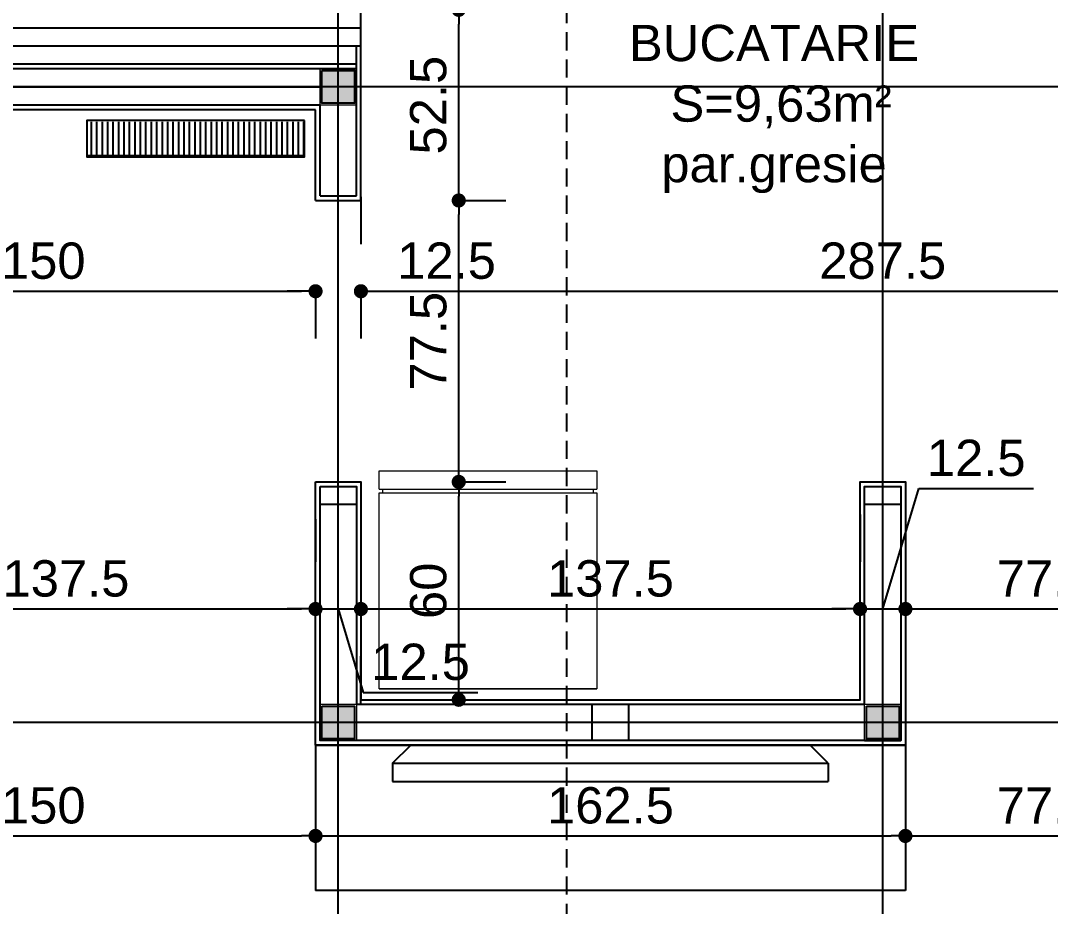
# Model space of a CAD drawing. Header units: millimetres. Extents: x 10453 to 58457, y -15634 to -5634.
# Drawn here: x 44973.9 to 45257.6, y -10230.2 to -9986.2 of the extents above; entities that cross this region are included whole.
import ezdxf

# ---------------------------------------------------------------- set-up
doc = ezdxf.new("R2010")
doc.units = ezdxf.units.MM
doc.header["$MEASUREMENT"] = 0
doc.linetypes.add('DASHED2', pattern=[0.375, 0.25, -0.125])
doc.layers.get('Defpoints').update_dxf_attribs({"color": 210, "lineweight": 0})
doc.layers.add('FINE', color=41, linetype='Continuous', lineweight=5)
doc.layers.add('MOBILIER', color=142, linetype='Continuous', lineweight=5)
doc.styles.get("Standard").update_dxf_attribs({"font": 'arial.ttf', "height": 10})
doc.dimstyles.get("Standard").update_dxf_attribs({"dimscale": 1.3, "dimtxt": 35, "dimasz": 3, "dimexe": 10, "dimexo": 20, "dimgap": 2.5, "dimtad": 1, "dimdsep": 46, "dimtxsty": 'Standard', "dimblk": 'DOT', "dimcen": 3, "dimazin": 0, "dimtfac": 1, "dimtofl": 0, "dimtmove": 0, "dimatfit": 3, "dimldrblk": 'DOT', "dimfxl": 0.18, "dimtolj": 1, "dimtzin": 0, "dimlwe": -1, "dimarcsym": 0})

# ---------------------------------------------------------------- blocks, each defined once
blk = doc.blocks.new('A$C036C63DA')
at = {"layer": 'FINE', "ltscale": 10}
for p, q in [((0, 15), (0, -15)), ((-15, 0), (15, 0))]:
    blk.add_line(p, q, dxfattribs=at)
for points in [[(-5, 5), (5, 5), (5, -5), (-5, -5)], [(-4.5, 4.5), (4.5, 4.5), (4.5, -4.5), (-4.5, -4.5)]]:
    blk.add_lwpolyline(points, close=True, dxfattribs=at)
blk = doc.blocks.new('A$C43602A0B')
at = {"layer": 'MOBILIER', "ltscale": 10}
for p, q in [((-60, 55), (0, 55)), ((-60, 54), (0, 54)), ((-60, 0), (0, 0))]:
    blk.add_line(p, q, dxfattribs=at)
for points in [[(-60, 55), (-60, 60), (0, 60), (0, 55)], [(0, 54), (0, 0), (-60, 0), (-60, 54)], [(-59, 54), (-59, 55)], [(-1, 55), (-1, 54)]]:
    blk.add_lwpolyline(points, dxfattribs=at)
blk = doc.blocks.new('_Dot')
at = {"color": 0, "linetype": 'ByBlock', "lineweight": -2}
blk.add_line((-0.5, 0), (-1, 0), dxfattribs=at)
at = {"color": 0, "linetype": 'ByBlock', "const_width": 0.5}
blk.add_lwpolyline([(-0.25, 0, 1), (0.25, 0, 1)], format="xyb", close=True, dxfattribs=at)
blk = doc.blocks.new('*D144')
at = {"color": 0, "ltscale": 10, "transparency": 16777216}
for p, q in [((44905.19, -10211.76), (44905.19, -10223.76)), ((45055.19, -10211.76), (45055.19, -10223.76))]:
    blk.add_line(p, q, dxfattribs=at)
at = {"color": 0, "linetype": 'ByBlock', "lineweight": -2, "ltscale": 10, "transparency": 16777216}
blk.add_line((44909.09, -10210.76), (45051.29, -10210.76), dxfattribs=at)
at = {"layer": 'Defpoints', "color": 0, "ltscale": 10, "transparency": 16777216}
for p in [(44905.19, -10185.76), (45055.19, -10185.76), (45055.19, -10210.76)]:
    blk.add_point(p, dxfattribs=at)
at = {"color": 0, "lineweight": -2, "ltscale": 10, "transparency": 16777216, "xscale": 3.9, "yscale": 3.9, "zscale": 3.9, "rotation": 180}
blk.add_blockref('_Dot', (44905.19, -10210.76), dxfattribs=at)
at = {"color": 0, "lineweight": -2, "ltscale": 10, "transparency": 16777216, "xscale": 3.9, "yscale": 3.9, "zscale": 3.9}
blk.add_blockref('_Dot', (45055.19, -10210.76), dxfattribs=at)
at = {"color": 0, "ltscale": 10, "transparency": 16777216, "insert": (44980.19, -10202.4), "char_height": 10, "attachment_point": 5}
blk.add_mtext('\\A1;150', dxfattribs=at)
blk = doc.blocks.new('*D145')
at = {"color": 0, "ltscale": 10, "transparency": 16777216}
for p, q in [((45055.19, -10211.76), (45055.19, -10223.76)), ((45217.69, -10211.76), (45217.69, -10223.76))]:
    blk.add_line(p, q, dxfattribs=at)
at = {"color": 0, "linetype": 'ByBlock', "lineweight": -2, "ltscale": 10, "transparency": 16777216}
blk.add_line((45059.09, -10210.76), (45213.79, -10210.76), dxfattribs=at)
at = {"layer": 'Defpoints', "color": 0, "ltscale": 10, "transparency": 16777216}
for p in [(45055.19, -10185.76), (45217.69, -10185.76), (45217.69, -10210.76)]:
    blk.add_point(p, dxfattribs=at)
at = {"color": 0, "lineweight": -2, "ltscale": 10, "transparency": 16777216, "xscale": 3.9, "yscale": 3.9, "zscale": 3.9, "rotation": 180}
blk.add_blockref('_Dot', (45055.19, -10210.76), dxfattribs=at)
at = {"color": 0, "lineweight": -2, "ltscale": 10, "transparency": 16777216, "xscale": 3.9, "yscale": 3.9, "zscale": 3.9}
blk.add_blockref('_Dot', (45217.69, -10210.76), dxfattribs=at)
at = {"color": 0, "ltscale": 10, "transparency": 16777216, "insert": (45136.44, -10202.4), "char_height": 10, "attachment_point": 5}
blk.add_mtext('\\A1;162.5', dxfattribs=at)
blk = doc.blocks.new('*D146')
at = {"color": 0, "ltscale": 10, "transparency": 16777216}
for p, q in [((45217.69, -10211.76), (45217.69, -10223.76)), ((45295.19, -10211.76), (45295.19, -10223.76))]:
    blk.add_line(p, q, dxfattribs=at)
at = {"color": 0, "linetype": 'ByBlock', "lineweight": -2, "ltscale": 10, "transparency": 16777216}
blk.add_line((45221.59, -10210.76), (45291.29, -10210.76), dxfattribs=at)
at = {"layer": 'Defpoints', "color": 0, "ltscale": 10, "transparency": 16777216}
for p in [(45217.69, -10185.76), (45295.19, -10185.76), (45295.19, -10210.76)]:
    blk.add_point(p, dxfattribs=at)
at = {"color": 0, "lineweight": -2, "ltscale": 10, "transparency": 16777216, "xscale": 3.9, "yscale": 3.9, "zscale": 3.9, "rotation": 180}
blk.add_blockref('_Dot', (45217.69, -10210.76), dxfattribs=at)
at = {"color": 0, "lineweight": -2, "ltscale": 10, "transparency": 16777216, "xscale": 3.9, "yscale": 3.9, "zscale": 3.9}
blk.add_blockref('_Dot', (45295.19, -10210.76), dxfattribs=at)
at = {"color": 0, "ltscale": 10, "transparency": 16777216, "insert": (45256.44, -10202.42), "char_height": 10, "attachment_point": 5}
blk.add_mtext('\\A1;77.5', dxfattribs=at)
blk = doc.blocks.new('*D154')
at = {"color": 0, "ltscale": 10, "transparency": 16777216}
for p, q in [((44905.19, -10036.76), (44905.19, -10073.76)), ((45055.19, -10061.76), (45055.19, -10073.76))]:
    blk.add_line(p, q, dxfattribs=at)
at = {"color": 0, "linetype": 'ByBlock', "lineweight": -2, "ltscale": 10, "transparency": 16777216}
blk.add_line((44909.09, -10060.76), (45051.29, -10060.76), dxfattribs=at)
at = {"layer": 'Defpoints', "color": 0, "ltscale": 10, "transparency": 16777216}
for p in [(44905.19, -10010.76), (45055.19, -10035.76), (45055.19, -10060.76)]:
    blk.add_point(p, dxfattribs=at)
at = {"color": 0, "lineweight": -2, "ltscale": 10, "transparency": 16777216, "xscale": 3.9, "yscale": 3.9, "zscale": 3.9, "rotation": 180}
blk.add_blockref('_Dot', (44905.19, -10060.76), dxfattribs=at)
at = {"color": 0, "lineweight": -2, "ltscale": 10, "transparency": 16777216, "xscale": 3.9, "yscale": 3.9, "zscale": 3.9}
blk.add_blockref('_Dot', (45055.19, -10060.76), dxfattribs=at)
at = {"color": 0, "ltscale": 10, "transparency": 16777216, "insert": (44980.19, -10052.4), "char_height": 10, "attachment_point": 5}
blk.add_mtext('\\A1;150', dxfattribs=at)
blk = doc.blocks.new('*D160')
at = {"color": 0, "ltscale": 10, "transparency": 16777216}
for p, q in [((45055.19, -10123.51), (45055.19, -10135.26)), ((44917.69, -10147.26), (44917.69, -10135.26))]:
    blk.add_line(p, q, dxfattribs=at)
at = {"color": 0, "linetype": 'ByBlock', "lineweight": -2, "ltscale": 10, "transparency": 16777216}
blk.add_line((44921.59, -10148.26), (45051.29, -10148.26), dxfattribs=at)
at = {"layer": 'Defpoints', "color": 0, "ltscale": 10, "transparency": 16777216}
for p in [(45055.19, -10148.26), (45055.19, -10149.51), (44917.69, -10173.26)]:
    blk.add_point(p, dxfattribs=at)
at = {"color": 0, "lineweight": -2, "ltscale": 10, "transparency": 16777216, "xscale": 3.9, "yscale": 3.9, "zscale": 3.9, "rotation": 180}
blk.add_blockref('_Dot', (44917.69, -10148.26), dxfattribs=at)
at = {"color": 0, "lineweight": -2, "ltscale": 10, "transparency": 16777216, "xscale": 3.9, "yscale": 3.9, "zscale": 3.9}
blk.add_blockref('_Dot', (45055.19, -10148.26), dxfattribs=at)
at = {"color": 0, "ltscale": 10, "transparency": 16777216, "insert": (44986.44, -10139.9), "char_height": 10, "attachment_point": 5}
blk.add_mtext('\\A1;137.5', dxfattribs=at)
blk = doc.blocks.new('*D161')
at = {"color": 0, "ltscale": 10, "transparency": 16777216}
for p, q in [((45055.19, -10123.51), (45055.19, -10135.26)), ((45067.69, -10174.26), (45067.69, -10161.26))]:
    blk.add_line(p, q, dxfattribs=at)
at = {"color": 0, "linetype": 'ByBlock', "lineweight": -2, "ltscale": 10, "transparency": 16777216}
for p, q in [((45051.29, -10148.26), (45047.39, -10148.26)), ((45055.19, -10148.26), (45067.69, -10148.26)), ((45061.44, -10148.26), (45068.33, -10171.24)), ((45071.59, -10148.26), (45075.49, -10148.26)), ((45068.33, -10171.24), (45099.94, -10171.24))]:
    blk.add_line(p, q, dxfattribs=at)
at = {"layer": 'Defpoints', "color": 0, "ltscale": 10, "transparency": 16777216}
for p in [(45055.19, -10149.51), (45067.69, -10148.26), (45067.69, -10148.26)]:
    blk.add_point(p, dxfattribs=at)
at = {"color": 0, "lineweight": -2, "ltscale": 10, "transparency": 16777216, "xscale": 3.9, "yscale": 3.9, "zscale": 3.9}
blk.add_blockref('_Dot', (45055.19, -10148.26), dxfattribs=at)
at = {"color": 0, "lineweight": -2, "ltscale": 10, "transparency": 16777216, "xscale": 3.9, "yscale": 3.9, "zscale": 3.9, "rotation": 180}
blk.add_blockref('_Dot', (45067.69, -10148.26), dxfattribs=at)
at = {"color": 0, "ltscale": 10, "transparency": 16777216, "insert": (45084.13, -10162.88), "char_height": 10, "attachment_point": 5}
blk.add_mtext('\\A1;12.5', dxfattribs=at)
blk = doc.blocks.new('*D162')
at = {"color": 0, "ltscale": 10, "transparency": 16777216}
for p, q in [((45205.19, -10122.26), (45205.19, -10135.26)), ((45067.69, -10174.26), (45067.69, -10161.26))]:
    blk.add_line(p, q, dxfattribs=at)
at = {"color": 0, "linetype": 'ByBlock', "lineweight": -2, "ltscale": 10, "transparency": 16777216}
blk.add_line((45071.59, -10148.26), (45201.29, -10148.26), dxfattribs=at)
at = {"layer": 'Defpoints', "color": 0, "ltscale": 10, "transparency": 16777216}
for p in [(45067.69, -10148.26), (45205.19, -10148.26), (45205.19, -10148.26)]:
    blk.add_point(p, dxfattribs=at)
at = {"color": 0, "lineweight": -2, "ltscale": 10, "transparency": 16777216, "xscale": 3.9, "yscale": 3.9, "zscale": 3.9, "rotation": 180}
blk.add_blockref('_Dot', (45067.69, -10148.26), dxfattribs=at)
at = {"color": 0, "lineweight": -2, "ltscale": 10, "transparency": 16777216, "xscale": 3.9, "yscale": 3.9, "zscale": 3.9}
blk.add_blockref('_Dot', (45205.19, -10148.26), dxfattribs=at)
at = {"color": 0, "ltscale": 10, "transparency": 16777216, "insert": (45136.44, -10139.9), "char_height": 10, "attachment_point": 5}
blk.add_mtext('\\A1;137.5', dxfattribs=at)
blk = doc.blocks.new('*D163')
at = {"color": 0, "linetype": 'ByBlock', "lineweight": -2, "ltscale": 10, "transparency": 16777216}
for p, q in [((45211.44, -10148.26), (45221.39, -10115.06)), ((45221.39, -10115.06), (45253, -10115.06)), ((45201.29, -10148.26), (45197.39, -10148.26)), ((45205.19, -10148.26), (45217.69, -10148.26)), ((45221.59, -10148.26), (45225.49, -10148.26))]:
    blk.add_line(p, q, dxfattribs=at)
at = {"color": 0, "ltscale": 10, "transparency": 16777216}
for p, q in [((45205.19, -10122.26), (45205.19, -10135.26)), ((45217.69, -10122.26), (45217.69, -10135.26))]:
    blk.add_line(p, q, dxfattribs=at)
at = {"layer": 'Defpoints', "color": 0, "ltscale": 10, "transparency": 16777216}
for p in [(45205.19, -10148.26), (45217.69, -10148.26), (45217.69, -10148.26)]:
    blk.add_point(p, dxfattribs=at)
at = {"color": 0, "lineweight": -2, "ltscale": 10, "transparency": 16777216, "xscale": 3.9, "yscale": 3.9, "zscale": 3.9}
blk.add_blockref('_Dot', (45205.19, -10148.26), dxfattribs=at)
at = {"color": 0, "lineweight": -2, "ltscale": 10, "transparency": 16777216, "xscale": 3.9, "yscale": 3.9, "zscale": 3.9, "rotation": 180}
blk.add_blockref('_Dot', (45217.69, -10148.26), dxfattribs=at)
at = {"color": 0, "ltscale": 10, "transparency": 16777216, "insert": (45237.2, -10106.71), "char_height": 10, "attachment_point": 5}
blk.add_mtext('\\A1;12.5', dxfattribs=at)
blk = doc.blocks.new('*D164')
at = {"color": 0, "ltscale": 10, "transparency": 16777216}
for p, q in [((45217.69, -10122.26), (45217.69, -10135.26)), ((45295.19, -10147.26), (45295.19, -10135.26))]:
    blk.add_line(p, q, dxfattribs=at)
at = {"color": 0, "linetype": 'ByBlock', "lineweight": -2, "ltscale": 10, "transparency": 16777216}
blk.add_line((45221.59, -10148.26), (45291.29, -10148.26), dxfattribs=at)
at = {"layer": 'Defpoints', "color": 0, "ltscale": 10, "transparency": 16777216}
for p in [(45217.69, -10148.26), (45295.19, -10148.26), (45295.19, -10173.26)]:
    blk.add_point(p, dxfattribs=at)
at = {"color": 0, "lineweight": -2, "ltscale": 10, "transparency": 16777216, "xscale": 3.9, "yscale": 3.9, "zscale": 3.9, "rotation": 180}
blk.add_blockref('_Dot', (45217.69, -10148.26), dxfattribs=at)
at = {"color": 0, "lineweight": -2, "ltscale": 10, "transparency": 16777216, "xscale": 3.9, "yscale": 3.9, "zscale": 3.9}
blk.add_blockref('_Dot', (45295.19, -10148.26), dxfattribs=at)
at = {"color": 0, "ltscale": 10, "transparency": 16777216, "insert": (45256.44, -10139.92), "char_height": 10, "attachment_point": 5}
blk.add_mtext('\\A1;77.5', dxfattribs=at)
blk = doc.blocks.new('*D167')
at = {"color": 0, "ltscale": 10, "transparency": 16777216}
for p, q in [((45067.69, -10034.76), (45067.69, -10047.76)), ((45355.19, -10061.76), (45355.19, -10073.76))]:
    blk.add_line(p, q, dxfattribs=at)
at = {"color": 0, "linetype": 'ByBlock', "lineweight": -2, "ltscale": 10, "transparency": 16777216}
blk.add_line((45071.59, -10060.76), (45351.29, -10060.76), dxfattribs=at)
at = {"layer": 'Defpoints', "color": 0, "ltscale": 10, "transparency": 16777216}
for p in [(45355.19, -10035.76), (45067.69, -10060.76), (45355.19, -10060.76)]:
    blk.add_point(p, dxfattribs=at)
at = {"color": 0, "lineweight": -2, "ltscale": 10, "transparency": 16777216, "xscale": 3.9, "yscale": 3.9, "zscale": 3.9, "rotation": 180}
blk.add_blockref('_Dot', (45067.69, -10060.76), dxfattribs=at)
at = {"color": 0, "lineweight": -2, "ltscale": 10, "transparency": 16777216, "xscale": 3.9, "yscale": 3.9, "zscale": 3.9}
blk.add_blockref('_Dot', (45355.19, -10060.76), dxfattribs=at)
at = {"color": 0, "ltscale": 10, "transparency": 16777216, "insert": (45211.44, -10052.4), "char_height": 10, "attachment_point": 5}
blk.add_mtext('\\A1;287.5', dxfattribs=at)
blk = doc.blocks.new('*D187')
at = {"color": 0, "ltscale": 10, "transparency": 16777216}
for p, q in [((45093.69, -10113.26), (45107.64, -10113.26)), ((45093.69, -10173.26), (45107.64, -10173.26))]:
    blk.add_line(p, q, dxfattribs=at)
at = {"color": 0, "linetype": 'ByBlock', "lineweight": -2, "ltscale": 10, "transparency": 16777216}
blk.add_line((45094.64, -10169.36), (45094.64, -10117.16), dxfattribs=at)
at = {"layer": 'Defpoints', "color": 0, "ltscale": 10, "transparency": 16777216}
for p in [(45067.69, -10113.26), (45094.64, -10113.26), (45067.69, -10173.26)]:
    blk.add_point(p, dxfattribs=at)
at = {"color": 0, "lineweight": -2, "ltscale": 10, "transparency": 16777216, "xscale": 3.9, "yscale": 3.9, "zscale": 3.9}
for p, rotation in [((45094.64, -10113.26), 90), ((45094.64, -10173.26), 270)]:
    blk.add_blockref('_Dot', p, dxfattribs=dict(at, rotation=rotation))
at = {"color": 0, "ltscale": 10, "transparency": 16777216, "insert": (45086.29, -10143.26), "char_height": 10, "attachment_point": 5, "rotation": 90}
blk.add_mtext('\\A1;60', dxfattribs=at)
blk = doc.blocks.new('*D188')
at = {"color": 0, "ltscale": 10, "transparency": 16777216}
for p, q in [((45093.69, -10035.76), (45107.64, -10035.76)), ((45093.69, -10113.26), (45107.64, -10113.26))]:
    blk.add_line(p, q, dxfattribs=at)
at = {"color": 0, "linetype": 'ByBlock', "lineweight": -2, "ltscale": 10, "transparency": 16777216}
blk.add_line((45094.64, -10109.36), (45094.64, -10039.66), dxfattribs=at)
at = {"layer": 'Defpoints', "color": 0, "ltscale": 10, "transparency": 16777216}
for p in [(45067.69, -10035.76), (45094.64, -10035.76), (45067.69, -10113.26)]:
    blk.add_point(p, dxfattribs=at)
at = {"color": 0, "lineweight": -2, "ltscale": 10, "transparency": 16777216, "xscale": 3.9, "yscale": 3.9, "zscale": 3.9}
for p, rotation in [((45094.64, -10035.76), 90), ((45094.64, -10113.26), 270)]:
    blk.add_blockref('_Dot', p, dxfattribs=dict(at, rotation=rotation))
at = {"color": 0, "ltscale": 10, "transparency": 16777216, "insert": (45086.31, -10074.51), "char_height": 10, "attachment_point": 5, "rotation": 90}
blk.add_mtext('\\A1;77.5', dxfattribs=at)
blk = doc.blocks.new('*D189')
at = {"color": 0, "ltscale": 10, "transparency": 16777216}
for p, q in [((45093.69, -9983.26), (45107.64, -9983.26)), ((45093.69, -10035.76), (45107.64, -10035.76))]:
    blk.add_line(p, q, dxfattribs=at)
at = {"color": 0, "linetype": 'ByBlock', "lineweight": -2, "ltscale": 10, "transparency": 16777216}
blk.add_line((45094.64, -10031.86), (45094.64, -9987.16), dxfattribs=at)
at = {"layer": 'Defpoints', "color": 0, "ltscale": 10, "transparency": 16777216}
for p in [(45067.69, -9983.26), (45094.64, -9983.26), (45067.69, -10035.76)]:
    blk.add_point(p, dxfattribs=at)
at = {"color": 0, "lineweight": -2, "ltscale": 10, "transparency": 16777216, "xscale": 3.9, "yscale": 3.9, "zscale": 3.9}
for p, rotation in [((45094.64, -9983.26), 90), ((45094.64, -10035.76), 270)]:
    blk.add_blockref('_Dot', p, dxfattribs=dict(at, rotation=rotation))
at = {"color": 0, "ltscale": 10, "transparency": 16777216, "insert": (45086.29, -10009.51), "char_height": 10, "attachment_point": 5, "rotation": 90}
blk.add_mtext('\\A1;52.5', dxfattribs=at)
blk = doc.blocks.new('*D316')
at = {"color": 0, "linetype": 'ByBlock', "lineweight": -2, "ltscale": 10, "transparency": 16777216}
for p, q in [((45051.29, -10060.76), (45047.39, -10060.76)), ((45071.59, -10060.76), (45107.1, -10060.76))]:
    blk.add_line(p, q, dxfattribs=at)
at = {"color": 0, "ltscale": 10, "transparency": 16777216}
for p, q in [((45055.19, -10061.76), (45055.19, -10073.76)), ((45067.69, -10061.76), (45067.69, -10073.76))]:
    blk.add_line(p, q, dxfattribs=at)
at = {"layer": 'Defpoints', "color": 0, "ltscale": 10, "transparency": 16777216}
for p in [(45055.19, -10035.76), (45067.69, -10035.76), (45067.69, -10060.76)]:
    blk.add_point(p, dxfattribs=at)
at = {"color": 0, "lineweight": -2, "ltscale": 10, "transparency": 16777216, "xscale": 3.9, "yscale": 3.9, "zscale": 3.9}
blk.add_blockref('_Dot', (45055.19, -10060.76), dxfattribs=at)
at = {"color": 0, "lineweight": -2, "ltscale": 10, "transparency": 16777216, "xscale": 3.9, "yscale": 3.9, "zscale": 3.9, "rotation": 180}
blk.add_blockref('_Dot', (45067.69, -10060.76), dxfattribs=at)
at = {"color": 0, "ltscale": 10, "transparency": 16777216, "insert": (45091.29, -10052.4), "char_height": 10, "attachment_point": 5}
blk.add_mtext('\\A1;12.5', dxfattribs=at)

msp = doc.modelspace()

# ---------------------------------------------------------------- hatches: boundary and pattern name
at = {"ltscale": 10}
for points in [[(45056.936, -10000.005), (45065.936, -10000.005), (45065.936, -10009.005), (45056.936, -10009.005)], [(45056.936, -10175.005), (45065.936, -10175.005), (45065.936, -10184.005), (45056.936, -10184.005)], [(45206.936, -10175.005), (45215.936, -10175.005), (45215.936, -10184.005), (45206.936, -10184.005)]]:
    msp.add_hatch(color=256, dxfattribs=at).paths.add_polyline_path(points)

# ---------------------------------------------------------------- linework, layer by layer
at = {"linetype": 'DASHED2', "ltscale": 20}
msp.add_line((45124.304, -9704.421), (45124.304, -10709.133), dxfattribs=at)
at = {"color": 19, "ltscale": 2}
for p, q in [((45061.436, -10718.57), (45061.436, -9765.303)), ((45211.436, -10718.57), (45211.436, -9765.303)), ((45585.126, -10004.505), (43844.237, -10004.505)), ((45585.126, -10179.505), (43844.237, -10179.505))]:
    msp.add_line(p, q, dxfattribs=at)
at = {"ltscale": 10}
for p, q in [((45067.686, -9993.255), (45067.686, -9983.255)), ((44905.186, -9988.255), (45067.686, -9988.255)), ((45067.686, -9993.255), (44905.186, -9993.255)), ((45066.436, -10034.505), (45066.436, -9993.255)), ((45067.686, -10035.755), (45067.686, -9993.255)), ((45066.436, -9998.255), (44906.436, -9998.255)), ((45066.436, -9999.505), (44906.436, -9999.505)), ((44916.436, -10004.505), (45056.436, -10004.505)), ((45055.186, -10010.755), (44905.186, -10010.755)), ((45056.436, -10009.505), (44906.436, -10009.505)), ((45055.186, -10035.755), (45055.186, -10010.755)), ((45056.436, -10034.505), (45056.436, -10009.505)), ((45055.186, -10035.755), (45067.686, -10035.755)), ((45056.436, -10034.505), (45066.436, -10034.505)), ((45206.436, -10184.505), (45216.436, -10184.505)), ((45055.186, -10185.755), (45055.186, -10225.755)), ((45055.186, -10185.755), (45217.686, -10185.755)), ((45076.436, -10190.755), (45081.436, -10185.755)), ((45196.436, -10190.755), (45191.436, -10185.755)), ((45205.186, -10185.755), (45217.686, -10185.755)), ((45217.686, -10185.755), (45217.686, -10225.755)), ((45076.436, -10190.755), (45196.436, -10190.755)), ((45076.436, -10190.755), (45076.436, -10195.755)), ((45196.436, -10190.755), (45196.436, -10195.755)), ((45076.436, -10195.755), (45196.436, -10195.755)), ((45217.686, -10225.755), (45055.186, -10225.755))]:
    msp.add_line(p, q, dxfattribs=at)
at = {"ltscale": 2}
for p, q in [((44993.483, -10023.167), (44993.483, -10014.055)), ((44993.483, -10023.167), (44993.483, -10014.055)), ((44993.483, -10023.167), (44993.483, -10014.055)), ((44994.983, -10023.167), (44994.983, -10014.055)), ((44994.983, -10023.167), (44994.983, -10014.055)), ((44994.983, -10023.167), (44994.983, -10014.055)), ((44996.483, -10023.167), (44996.483, -10014.055)), ((44996.483, -10023.167), (44996.483, -10014.055)), ((44996.483, -10023.167), (44996.483, -10014.055)), ((44997.983, -10023.167), (44997.983, -10014.055)), ((44997.983, -10023.167), (44997.983, -10014.055)), ((44997.983, -10023.167), (44997.983, -10014.055)), ((44999.483, -10023.167), (44999.483, -10014.055)), ((44999.483, -10023.167), (44999.483, -10014.055)), ((44999.483, -10023.167), (44999.483, -10014.055)), ((45000.983, -10023.167), (45000.983, -10014.055)), ((45000.983, -10023.167), (45000.983, -10014.055)), ((45000.983, -10023.167), (45000.983, -10014.055)), ((45002.483, -10023.167), (45002.483, -10014.055)), ((45002.483, -10023.167), (45002.483, -10014.055)), ((45002.483, -10023.167), (45002.483, -10014.055)), ((45003.983, -10023.167), (45003.983, -10014.055)), ((45003.983, -10023.167), (45003.983, -10014.055)), ((45003.983, -10023.167), (45003.983, -10014.055)), ((45005.483, -10023.167), (45005.483, -10014.055)), ((45005.483, -10023.167), (45005.483, -10014.055)), ((45005.483, -10023.167), (45005.483, -10014.055)), ((45006.983, -10023.167), (45006.983, -10014.055)), ((45006.983, -10023.167), (45006.983, -10014.055)), ((45006.983, -10023.167), (45006.983, -10014.055)), ((45006.983, -10023.167), (45006.983, -10014.055)), ((45008.483, -10023.167), (45008.483, -10014.055)), ((45008.483, -10023.167), (45008.483, -10014.055)), ((45009.983, -10023.167), (45009.983, -10014.055)), ((45009.983, -10023.167), (45009.983, -10014.055)), ((45011.483, -10023.167), (45011.483, -10014.055)), ((45011.483, -10023.167), (45011.483, -10014.055)), ((45011.483, -10023.167), (45011.483, -10014.055)), ((45012.983, -10023.167), (45012.983, -10014.055)), ((45014.483, -10023.167), (45014.483, -10014.055)), ((45015.983, -10023.167), (45015.983, -10014.055)), ((45017.483, -10023.167), (45017.483, -10014.055)), ((45018.983, -10023.167), (45018.983, -10014.055)), ((45020.483, -10023.167), (45020.483, -10014.055)), ((45021.983, -10023.167), (45021.983, -10014.055)), ((45023.483, -10023.167), (45023.483, -10014.055)), ((45024.983, -10023.167), (45024.983, -10014.055)), ((45026.483, -10023.167), (45026.483, -10014.055)), ((45027.983, -10023.167), (45027.983, -10014.055)), ((45029.483, -10023.167), (45029.483, -10014.055)), ((45030.983, -10023.167), (45030.983, -10014.055)), ((45032.483, -10023.167), (45032.483, -10014.055)), ((45033.983, -10023.167), (45033.983, -10014.055)), ((45035.483, -10023.167), (45035.483, -10014.055)), ((45036.983, -10023.167), (45036.983, -10014.055)), ((45038.483, -10023.167), (45038.483, -10014.055)), ((45039.983, -10023.167), (45039.983, -10014.055)), ((45041.483, -10023.167), (45041.483, -10014.055)), ((45042.983, -10023.167), (45042.983, -10014.055)), ((45044.483, -10023.167), (45044.483, -10014.055)), ((45045.983, -10023.167), (45045.983, -10014.055)), ((45045.983, -10023.167), (45045.983, -10014.055)), ((45047.483, -10023.167), (45047.483, -10014.055)), ((45048.983, -10023.167), (45048.983, -10014.055)), ((45050.483, -10023.167), (45050.483, -10014.055)), ((45051.983, -10023.167), (45051.983, -10014.055)), ((45052.186, -10023.467), (44992.186, -10023.467))]:
    msp.add_line(p, q, dxfattribs=at)
at = {"ltscale": 10}
for points in [[(45056.936, -10000.005), (45065.936, -10000.005), (45065.936, -10009.005), (45056.936, -10009.005)], [(45055.186, -10113.255), (45067.686, -10113.255), (45067.686, -10173.255), (45205.186, -10173.255), (45205.186, -10113.255), (45217.686, -10113.255), (45217.686, -10185.755), (45055.186, -10185.755)], [(45056.436, -10114.505), (45066.436, -10114.505), (45066.436, -10119.505), (45056.436, -10119.505)], [(45206.436, -10114.505), (45216.436, -10114.505), (45216.436, -10119.505), (45206.436, -10119.505)], [(45056.936, -10175.005), (45065.936, -10175.005), (45065.936, -10184.005), (45056.936, -10184.005)], [(45131.436, -10174.505), (45141.436, -10174.505), (45141.436, -10184.505), (45131.436, -10184.505)], [(45206.936, -10175.005), (45215.936, -10175.005), (45215.936, -10184.005), (45206.936, -10184.005)]]:
    msp.add_lwpolyline(points, close=True, dxfattribs=at)
at = {"ltscale": 2}
msp.add_lwpolyline([(45052.186, -10013.755), (44992.186, -10013.755), (44992.186, -10023.755), (45052.186, -10023.755)], close=True, dxfattribs=at)
at = {"ltscale": 10}
msp.add_lwpolyline([(45056.436, -10114.505), (45066.436, -10114.505), (45066.436, -10174.505), (45206.436, -10174.505), (45206.436, -10114.505), (45216.436, -10114.505), (45216.436, -10184.505), (45056.436, -10184.505), (45056.436, -10114.505)], dxfattribs=at)

# ---------------------------------------------------------------- block references
for name, p in [('A$C036C63DA', (45061.436, -10004.505)), ('A$C43602A0B', (45132.686, -10170.255)), ('A$C036C63DA', (45061.436, -10179.505)), ('A$C036C63DA', (45211.436, -10179.505))]:
    msp.add_blockref(name, p, dxfattribs=at)

# ---------------------------------------------------------------- texts
at = {"linetype": 'Continuous', "insert": (45181.5, -10010.567), "char_height": 10, "width": 197.69488, "attachment_point": 5}
msp.add_mtext('BUCATARIE\\P S=9,63m²\\Ppar.gresie', dxfattribs=at)

# ---------------------------------------------------------------- dimensions: what is measured, and where the dimension line sits
at = {"ltscale": 10}
for base, p1, p2, picture, middle in [((45094.642, -9983.255), (45067.686, -10035.755), (45067.686, -9983.255), '*D189', (45086.286, -10009.505)), ((45094.642, -10035.755), (45067.686, -10113.255), (45067.686, -10035.755), '*D188', (45086.307, -10074.505))]:
    dim = msp.add_linear_dim(base=base, p1=p1, p2=p2, angle=90, dimstyle='Standard', override={"dimtmove": 1}, dxfattribs=at)
    dim.commit()
    dim.dimension.update_dxf_attribs({"geometry": picture, "text_midpoint": middle})
for base, p1, p2, picture, middle in [((45055.186, -10060.755), (44905.186, -10010.755), (45055.186, -10035.755), '*D154', (44980.186, -10052.4)), ((45355.186, -10060.755), (45067.686, -10060.755), (45355.186, -10035.755), '*D167', (45211.436, -10052.4)), ((45217.686, -10148.255), (45205.186, -10148.255), (45217.686, -10148.255), '*D163', (45224.644, -10106.708)), ((45205.186, -10148.255), (45067.686, -10148.255), (45205.186, -10148.255), '*D162', (45136.436, -10139.896)), ((45295.186, -10148.255), (45217.686, -10148.255), (45295.186, -10173.255), '*D164', (45256.436, -10139.92)), ((45055.186, -10148.255), (44917.686, -10173.255), (45055.186, -10149.505), '*D160', (44986.436, -10139.896)), ((45067.686, -10148.255), (45055.186, -10149.505), (45067.686, -10148.255), '*D161', (45071.58, -10162.88)), ((45055.186, -10210.755), (44905.186, -10185.755), (45055.186, -10185.755), '*D144', (44980.186, -10202.4)), ((45217.686, -10210.755), (45055.186, -10185.755), (45217.686, -10185.755), '*D145', (45136.436, -10202.4)), ((45295.186, -10210.755), (45217.686, -10185.755), (45295.186, -10185.755), '*D146', (45256.436, -10202.42))]:
    dim = msp.add_linear_dim(base=base, p1=p1, p2=p2, dimstyle='Standard', override={"dimtmove": 1}, dxfattribs=at)
    dim.commit()
    dim.dimension.update_dxf_attribs({"geometry": picture, "text_midpoint": middle})
dim = msp.add_linear_dim(base=(45067.686, -10060.755), p1=(45055.186, -10035.755), p2=(45067.686, -10035.755), dimstyle='Standard', dxfattribs=at)
dim.commit()
dim.dimension.update_dxf_attribs({"geometry": '*D316', "text_midpoint": (45091.291, -10052.4)})
dim = msp.add_linear_dim(base=(45094.642, -10113.255), p1=(45067.686, -10173.255), p2=(45067.686, -10113.255), angle=90, dimstyle='Standard', dxfattribs=at)
dim.commit()
dim.dimension.update_dxf_attribs({"geometry": '*D187', "text_midpoint": (45086.286, -10143.255)})

doc.saveas('drawing.dxf')
